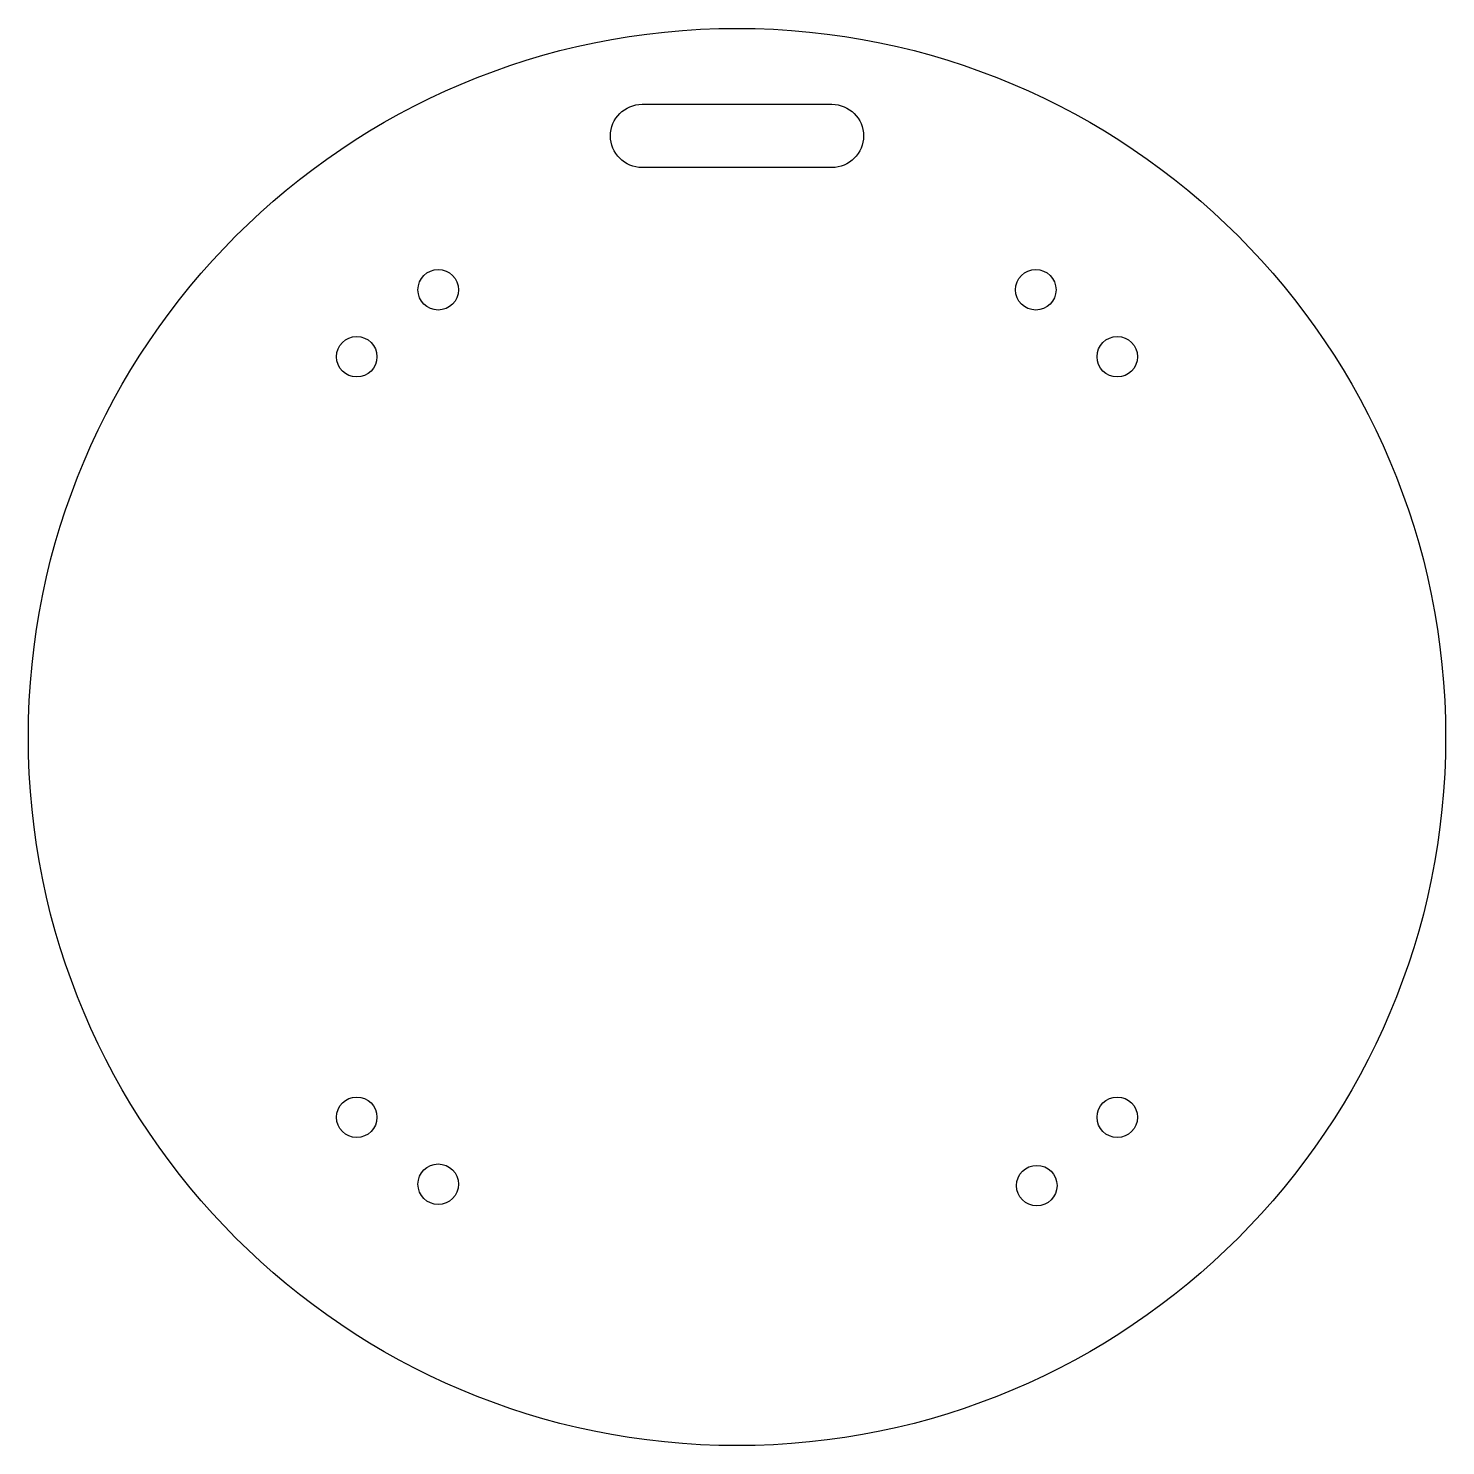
# Model space of a CAD drawing. Header units: millimetres. Extents: x -56 to 56, y -56 to 56.
import ezdxf

# ---------------------------------------------------------------- set-up
doc = ezdxf.new("R2010")
doc.units = ezdxf.units.MM
doc.layers.get('0').update_dxf_attribs({"linetype": 'CONTINUOUS'})

msp = doc.modelspace()

# ---------------------------------------------------------------- linework, layer by layer
msp.add_lwpolyline([(-7.5, 50), (7.5, 50, -1), (7.5, 45), (-7.5, 45, -1)], format="xyb", close=True)
for centre, radius in [((0, 0), 56), ((-23.61, 35.34), 1.6), ((23.61, 35.34), 1.6), ((-30.05, 30.05), 1.6), ((30.05, 30.05), 1.6), ((-30.05, -30.05), 1.6), ((30.05, -30.05), 1.6), ((-23.61, -35.34), 1.6), ((23.69, -35.45), 1.6)]:
    msp.add_circle(centre, radius)

doc.saveas('drawing.dxf')
